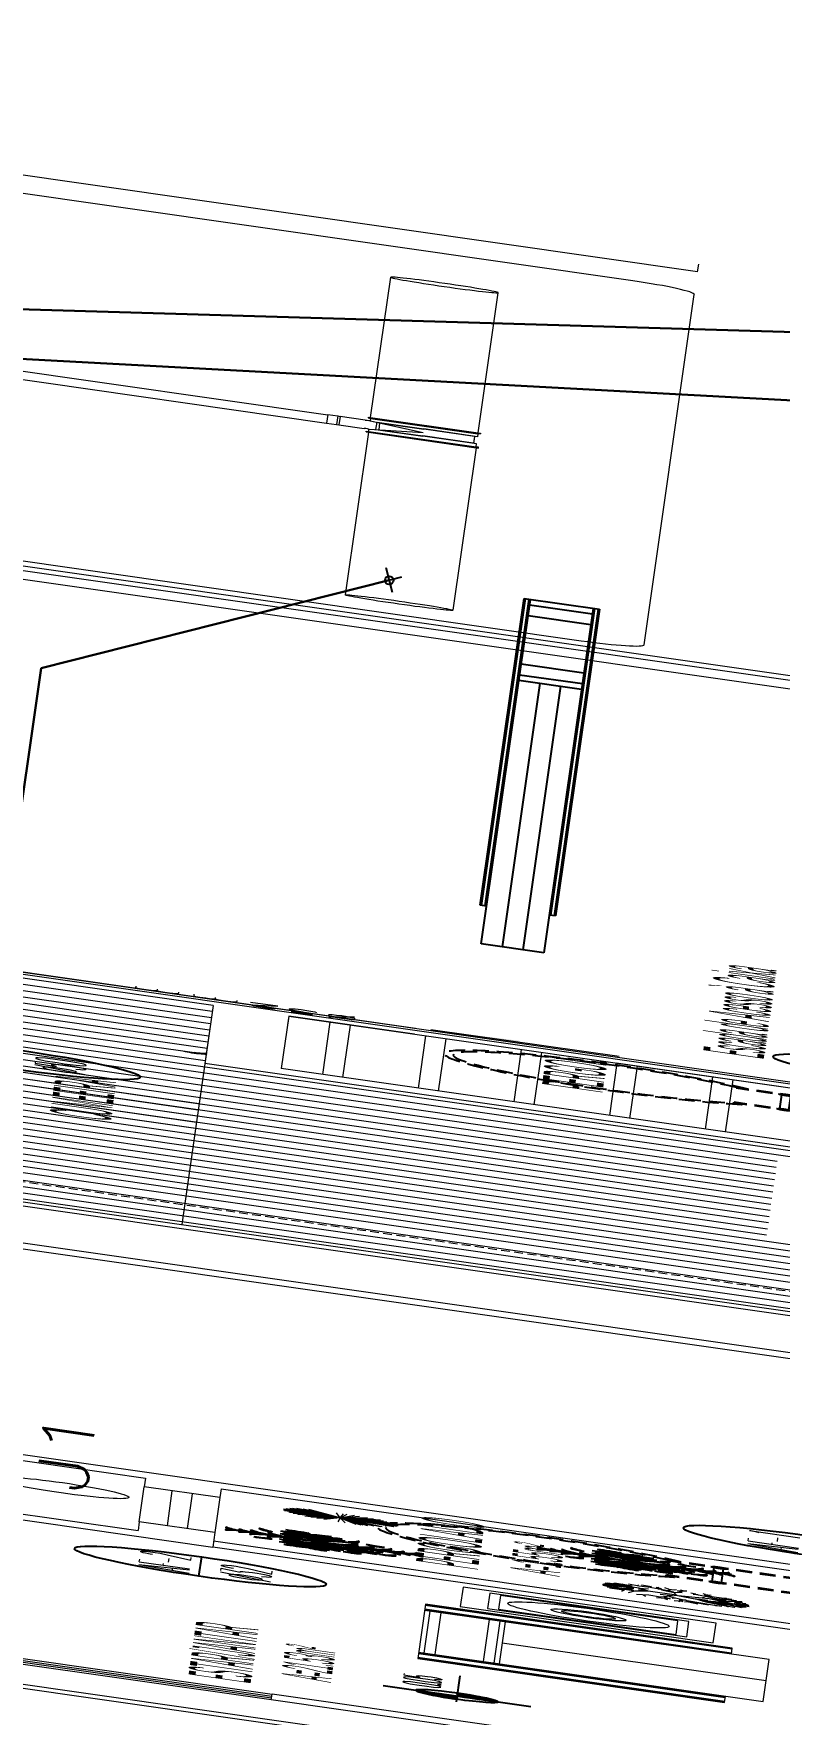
# Model space of a CAD drawing. Header units: millimetres. Extents: x -361192058 to 101130107379, y -14071650034 to 19218552450.
# Drawn here: x -137284 to -137196.9, y 43302.8 to 43499.1 of the extents above; entities that cross this region are included whole.
import ezdxf
from ezdxf.enums import TextEntityAlignment as Align

# ---------------------------------------------------------------- set-up
doc = ezdxf.new("R2010")
doc.units = ezdxf.units.MM
doc.header["$LTSCALE"] = 0.5
doc.linetypes.add('HIDDEN', pattern=[0.375, 0.25, -0.125])
doc.linetypes.add('HIDDEN2', pattern=[0.1875, 0.125, -0.0625])
for name, color, linetype in [('02', 2, 'Continuous'), ('08', 8, 'Continuous'), ('3', 3, 'Continuous'), ('APBAN', 4, 'Continuous'), ('CONEXAO_AG_FRIA', 3, 'Continuous'), ('CONEXAO_ESGOTO', 7, 'Continuous'), ('DETALHE_CONEXAO_EG', 3, 'Continuous'), ('DIVERSOS', 4, 'Continuous'), ('ESQUADRIA', 3, 'Continuous'), ('ESQUADRIAS', 3, 'Continuous'), ('FMPLANT', 3, 'Continuous'), ('HATCH', 8, 'Continuous'), ('MOBIL-I', 251, 'Continuous'), ('parede', 2, 'Continuous'), ('PISO', 8, 'Continuous'), ('projeção 02', 7, 'HIDDEN2'), ('texto pequeno', 3, 'Continuous'), ('TEXTO2', 3, 'Continuous'), ('tubulação esg', 4, 'Continuous'), ('TUBULAÇÃO_HIDRÁULICA', 5, 'Continuous'), ('TXT_0', 7, 'Continuous')]:
    doc.layers.add(name, color=color, linetype=linetype)
doc.styles.add('ADITIVOCAD', font='ROMANS.shx')
doc.styles.add('R80', font='simplex.shx', dxfattribs={"height": 0.2})
doc.styles.add('ROMANS', font='romans', dxfattribs={"height": 0.1})
doc.styles.add('SANSSERIF', font='sas_____.pfb', dxfattribs={"height": 1})
doc.styles.get("Standard").update_dxf_attribs({"font": 'txt.shx', "height": 0.12})
doc.dimstyles.new('COTAS', dxfattribs={"dimtxt": 0.08, "dimasz": 0.06, "dimexe": 0.18, "dimexo": 0.0625, "dimgap": 0.05, "dimtad": 1, "dimdec": 4, "dimzin": 4, "dimdsep": 46, "dimtxsty": 'R80', "dimblk1": 'DOT', "dimblk2": 'DOT', "dimsah": 1, "dimcen": 0.09, "dimse1": 1, "dimse2": 1, "dimclrt": 150, "dimadec": 0, "dimazin": 0, "dimtfac": 1, "dimtdec": 4, "dimtmove": 2, "dimatfit": 3, "dimldrblk": 'DOT', "dimfxl": 0, "dimtolj": 1, "dimtzin": 0, "dimarcsym": 0})

# ---------------------------------------------------------------- blocks, each defined once
blk = doc.blocks.new('_Dot')
at = {"color": 0, "lineweight": -2}
blk.add_line((-0.5, 0), (-1, 0), dxfattribs=at)
at = {"color": 0, "const_width": 0.5}
blk.add_lwpolyline([(-0.25, 0, 1), (0.25, 0, 1)], format="xyb", close=True, dxfattribs=at)
blk = doc.blocks.new('DOT')
for p, q in [((0, -1.5), (0, 1.5)), ((1.5, 0), (-1.5, 0))]:
    blk.add_line(p, q)
blk.add_circle((0, 0), 0.5)
blk = doc.blocks.new('ESCADA')
at = {"layer": '08', "linetype": 'HIDDEN'}
for p, q in [((-0.22, 0.91), (-0.22, 0.6222)), ((-0.2, 0.91), (-0.2, 0.6222)), ((0.2, 0.91), (0.2, 0.6222)), ((0.22, 0.91), (0.22, 0.6222)), ((-0.2, 0.7422), (0.2, 0.7422)), ((-0.2, 0.7222), (0.2, 0.7222)), ((-0.22, 0.6222), (-0.2, 0.6222)), ((0.2, 0.6222), (0.22, 0.6222))]:
    blk.add_line(p, q, dxfattribs=at)
for points in [[(-0.21, 0.7222, 1), (-0.21, 0.7422, 1)], [(0.21, 0.7222, -1), (0.21, 0.7422, -1)]]:
    blk.add_lwpolyline(points, format="xyb", close=True, dxfattribs=at)
for centre in [(-0.21, 0.7322), (0.21, 0.7322)]:
    blk.add_circle(centre, 0.0175, dxfattribs=at)
for radius, start, end in [(0.37, 126.4837, 53.5163), (0.35, 128.9448, 51.0552)]:
    blk.add_arc((0, 0.35), radius, start, end, dxfattribs=at)
blk = doc.blocks.new('Adh_Afn')
blk.add_line((-0.25, 0), (0.25, 0))
blk.add_circle((0, 0), 0.25)
at = {"flags": 8}
for tag, p in [('$AF', (0, 0.0703)), ('$DIAM', (0, -0.0909))]:
    blk.add_attdef(tag, text='', height=0.1, dxfattribs=at).set_placement(p, align=Align.MIDDLE)
blk = doc.blocks.new('s1')
for p, q in [((0.7674, 1.4896), (0.7674, 2.0988)), ((0.7674, 2.0988), (2.7072, 2.0988)), ((0.9277, 1.4148), (0.9277, 2.0988)), ((2.5469, 2.0988), (2.5469, 1.4148)), ((2.7072, 2.0988), (2.7072, 1.4896)), ((0.9277, 1.9385), (2.5469, 1.9385)), ((1.4675, 1.9385), (1.4675, 1.4148)), ((2.0072, 1.9385), (2.0072, 1.4148)), ((0.9277, 1.4896), (0.7674, 1.4896)), ((2.7072, 1.4896), (2.5469, 1.4896)), ((2.5469, 1.4148), (0.9277, 1.4148))]:
    blk.add_line(p, q)
at = {"layer": 'PISO'}
for p, q in [((0.7781, 1.4896), (0.7781, 2.0988)), ((0.7995, 1.4896), (0.7995, 2.0988)), ((0.8957, 1.4896), (0.8957, 2.0988)), ((0.9171, 1.4896), (0.9171, 2.0988)), ((0.9277, 2.0881), (2.5469, 2.0881)), ((2.5576, 2.0988), (2.5576, 1.4896)), ((2.579, 2.0988), (2.579, 1.4896)), ((2.6752, 2.0988), (2.6752, 1.4896)), ((2.6965, 2.0988), (2.6965, 1.4896)), ((0.9277, 2.0667), (2.5469, 2.0667)), ((0.9277, 1.9705), (2.5469, 1.9705)), ((0.9277, 1.9492), (2.5469, 1.9492))]:
    blk.add_line(p, q, dxfattribs=at)
blk = doc.blocks.new('A1194DB', base_point=(2.905, 11.0463))
for p in [(2.905, 11.5463), (2.4126, 11.1332), (3.3974, 11.1332), (2.9918, 10.5539)]:
    blk.add_line(p, (2.905, 11.0463))
for centre, radius, start, end in [((2.8119, 11.432), 0.1154, 36.28997, 99.62433), ((2.7184, 11.2969), 0.2598, 44.07628, 73.37936), ((2.998, 11.432), 0.1154, 80.37567, 143.71003), ((3.0916, 11.2969), 0.2598, 106.62064, 135.92372), ((2.695, 11.3621), 0.0575, 139.742, 258.74753), ((2.7604, 11.2616), 0.1598, 25.24891, 95.39371), ((2.6762, 11.1619), 0.2679, 31.37119, 75.03657), ((2.8119, 11.3638), 0.1154, 36.28997, 99.62433), ((2.7184, 11.2287), 0.2598, 44.07628, 73.37936), ((2.998, 11.3638), 0.1154, 80.37567, 143.71003), ((3.0916, 11.2287), 0.2598, 106.62064, 135.92372), ((3.0495, 11.2616), 0.1598, 84.60629, 154.75109), ((3.1337, 11.1619), 0.2679, 104.96343, 148.62881), ((2.7729, 11.4076), 0.1251, 184.61802, 228.21064), ((2.7604, 11.1707), 0.1598, 25.24891, 95.39371), ((2.6762, 11.0709), 0.2679, 31.37119, 75.03657), ((3.0495, 11.1707), 0.1598, 84.60629, 154.75109), ((3.1337, 11.0709), 0.2679, 104.96343, 148.62881), ((3.2361, 11.2628), 0.1154, 80.37567, 143.71003), ((3.3297, 11.1277), 0.2598, 106.62064, 135.92372), ((2.5413, 11.2049), 0.1154, 160.37567, 223.71003), ((2.6906, 11.2736), 0.2598, 186.62064, 215.92372), ((2.6085, 11.1931), 0.1154, 160.37567, 223.71003), ((2.7578, 11.2618), 0.2598, 186.62064, 215.92372), ((2.7181, 11.2261), 0.1598, 164.60629, 234.75109), ((2.8309, 11.2917), 0.2679, 184.96343, 228.62881), ((2.8076, 11.2103), 0.1598, 164.60629, 234.75109), ((2.9205, 11.2759), 0.2679, 184.96343, 228.62881), ((2.7506, 11.0931), 0.1558, 3.42594, 103.63458), ((2.6859, 11.0105), 0.2357, 21.66646, 83.18779), ((2.8857, 11.2065), 0.1558, 156.36542, 256.57406), ((2.9783, 11.2559), 0.2357, 176.81221, 238.33354), ((3.0593, 11.0931), 0.1558, 76.36542, 176.57406), ((3.124, 11.0105), 0.2357, 96.81221, 158.33354), ((2.8316, 11.2559), 0.2357, 301.66646, 3.18779), ((2.9242, 11.2065), 0.1558, 283.42594, 23.63458), ((2.8895, 11.2759), 0.2679, 311.37119, 355.03657), ((3.0023, 11.2103), 0.1598, 305.24891, 15.39371), ((2.979, 11.2917), 0.2679, 311.37119, 355.03657), ((3.0919, 11.2261), 0.1598, 305.24891, 15.39371), ((3.0521, 11.2618), 0.2598, 324.07628, 353.37936), ((3.2015, 11.1931), 0.1154, 316.28997, 19.62433), ((3.1193, 11.2736), 0.2598, 324.07628, 353.37936), ((3.2686, 11.2049), 0.1154, 316.28997, 19.62433), ((2.509, 11.0217), 0.1154, 116.28997, 179.62433), ((2.6258, 10.9061), 0.2598, 124.07628, 153.37936), ((2.5762, 11.0099), 0.1154, 116.28997, 179.62433), ((2.693, 10.8942), 0.2598, 124.07628, 153.37936), ((2.6679, 10.9413), 0.1598, 105.24891, 175.39371), ((2.7514, 10.8411), 0.2679, 111.37119, 155.03657), ((2.7574, 10.9256), 0.1598, 105.24891, 175.39371), ((2.841, 10.8253), 0.2679, 111.37119, 155.03657), ((2.8087, 11.0276), 0.0563, 114.22575, 255.12788), ((2.8535, 11.0404), 0.078, 150.43977, 228.66943), ((2.9689, 10.8253), 0.2679, 24.96343, 68.62881), ((3.0525, 10.9256), 0.1598, 4.60629, 74.75109), ((3.0585, 10.8411), 0.2679, 24.96343, 68.62881), ((3.1421, 10.9413), 0.1598, 4.60629, 74.75109), ((3.1169, 10.8942), 0.2598, 26.62064, 55.92372), ((3.2338, 11.0099), 0.1154, 0.37567, 63.71003), ((3.1373, 10.5587), 0.5402, 115.47721, 156.6585), ((2.7588, 10.9805), 0.0869, 144.98654, 244.40339), ((2.8321, 10.9024), 0.1558, 83.42594, 183.63458), ((2.9022, 10.8244), 0.2357, 101.66646, 163.18779), ((2.9354, 11.0633), 0.25, 187.57587, 215.89417), ((2.683, 11.0436), 0.2357, 286.81221, 348.33354), ((2.7611, 10.9735), 0.1558, 266.36542, 6.57406), ((2.916, 10.9339), 0.1295, 161.44767, 239.36723), ((3.2224, 11.0216), 0.4224, 185.40074, 208.13904), ((3.0651, 11.0271), 0.1558, 193.42594, 293.63458), ((3.1145, 11.1197), 0.2357, 211.66646, 273.18779), ((2.9077, 10.8244), 0.2357, 16.81221, 78.33354), ((2.9778, 10.9024), 0.1558, 356.36542, 96.57406), ((2.5634, 10.9046), 0.0575, 139.742, 258.74753), ((2.6413, 10.9501), 0.1251, 184.61802, 228.21064), ((2.6825, 10.8858), 0.0575, 139.742, 258.74753), ((2.7604, 10.9313), 0.1251, 184.61802, 228.21064), ((2.791, 10.8669), 0.0766, 138.87442, 278.97626), ((2.8575, 10.9036), 0.125, 173.75364, 244.09705), ((3.3391, 11.1328), 0.2598, 234.07628, 263.37936), ((3.2704, 10.9835), 0.1154, 226.28997, 289.62433), ((2.7249, 10.8131), 0.057, 167.05775, 302.85325), ((2.7577, 10.8453), 0.08, 185.18449, 268.65396), ((2.6839, 10.9824), 0.2679, 294.96343, 338.62881), ((2.7842, 10.8988), 0.1598, 274.60629, 344.75109), ((3.1345, 11.0618), 0.2679, 221.37119, 265.03657), ((3.0689, 10.949), 0.1598, 215.24891, 285.39371), ((3.2089, 10.7748), 0.0575, 101.25247, 220.258), ((3.2868, 10.7293), 0.1251, 131.78936, 175.38198), ((2.7249, 10.7316), 0.057, 167.05775, 302.85325), ((2.7577, 10.7638), 0.08, 185.18449, 268.65396), ((2.6997, 10.8928), 0.2679, 294.96343, 338.62881), ((2.8, 10.8092), 0.1598, 274.60629, 344.75109), ((3.1503, 10.9723), 0.2679, 221.37119, 265.03657), ((3.0847, 10.8594), 0.1598, 215.24891, 285.39371), ((2.7529, 10.8344), 0.2598, 296.62064, 325.92372), ((2.8685, 10.7175), 0.1154, 270.37567, 333.71003), ((3.1204, 10.8992), 0.2598, 234.07628, 263.37936), ((3.0517, 10.7498), 0.1154, 226.28997, 289.62433), ((2.7647, 10.7672), 0.2598, 296.62064, 325.92372), ((2.8803, 10.6504), 0.1154, 270.37567, 333.71003), ((3.1323, 10.832), 0.2598, 234.07628, 263.37936), ((3.0635, 10.6827), 0.1154, 226.28997, 289.62433)]:
    blk.add_arc(centre, radius, start, end)
blk = doc.blocks.new('Adc_nivelpl')
h = blk.add_hatch()
h.set_pattern_fill('_U', color=256, scale=0.005, angle=45, style=0, double=1)
h.set_pattern_definition([(45, (-5.8772514, -3.5161936), (-0.003535534, 0.003535534), []), (135, (-5.8772514, -3.5161936), (-0.003535534, -0.003535534), [])])
h.paths.add_polyline_path([(0.1954, -0.0865, 0.414214), (0.0865, -0.1954), (0.1954, -0.1954)])
h.paths.add_polyline_path([(0.1954, -0.1954), (0.1954, -0.3043, 0.414214), (0.3043, -0.1954)])
for p, q in [((0.1954, 0), (0.1954, -0.3908)), ((0.8958, -0.1954), (0, -0.1954))]:
    blk.add_line(p, q)
blk.add_circle((0.1954, -0.1954), 0.1089)
at = {"flags": 8}
blk.add_attdef('NIVEL', (0.3642, -0.1501), '', height=0.1, dxfattribs=at)
blk = doc.blocks.new('APROVADO QUADRA 21.2 MBVII')
at = {"color": 8, "lineweight": 18}
blk.add_line((4486.6021, 2469.741), (4486.5981, 2469.7349), dxfattribs=at)
at = {"layer": '02', "color": 8, "lineweight": 18}
for p, q in [((4487.6293, 2473.2943), (4487.6293, 2470.9443)), ((4499.8211, 2470.9443), (4498.3211, 2470.9443)), ((4499.9711, 2470.7943), (4499.9711, 2470.9443))]:
    blk.add_line(p, q, dxfattribs=at)
at = {"layer": 'CONEXAO_ESGOTO', "lineweight": 18}
blk.add_line((4499.9936, 2470.14), (4499.9936, 2470.5142), dxfattribs=at)
blk.add_solid([(4499.9936, 2470.5142), (4499.956, 2470.3382), (4500.0311, 2470.3382)], dxfattribs=at)
at = {"layer": 'DETALHE_CONEXAO_EG', "lineweight": 18}
for centre, radius, start, end in [((4498.5724, 2470.9678), 0.025, 122.8464, 302.8424), ((4498.5839, 2470.9603), 0.0137, 146.8705, 278.8182)]:
    blk.add_arc(centre, radius, start, end, dxfattribs=at)
at = {"layer": 'DIVERSOS', "color": 8, "lineweight": 18}
for p, q in [((4492.9711, 2456.1443), (4492.9711, 2478.7443)), ((4493.1211, 2456.6443), (4493.1211, 2478.7443)), ((4482.4793, 2470.6379), (4482.4793, 2472.6379)), ((4482.6293, 2472.6379), (4482.6293, 2470.6379)), ((4499.8211, 2470.9443), (4499.8211, 2471.7443)), ((4499.9711, 2470.5443), (4499.9711, 2471.6943)), ((4486.5043, 2470.9443), (4487.4043, 2470.9443)), ((4487.4043, 2470.7943), (4486.5043, 2470.7943)), ((4499.8211, 2470.5443), (4499.8211, 2470.7943)), ((4498.4711, 2470.7118), (4499.8211, 2470.7118)), ((4498.4711, 2470.6718), (4499.8211, 2470.6718)), ((4498.4711, 2470.5218), (4499.8211, 2470.5218)), ((4498.4711, 2470.4818), (4499.8211, 2470.4818)), ((4498.4711, 2470.3318), (4499.8211, 2470.3318)), ((4498.4711, 2470.2918), (4499.8211, 2470.2918)), ((4498.4711, 2470.1418), (4499.8211, 2470.1418)), ((4498.4711, 2470.1018), (4499.8211, 2470.1018)), ((4498.4711, 2469.9518), (4499.8211, 2469.9518)), ((4498.4711, 2469.9118), (4499.8211, 2469.9118))]:
    blk.add_line(p, q, dxfattribs=at)
at = {"layer": 'ESQUADRIA', "color": 8, "lineweight": 18}
for p, q in [((4482.5343, 2472.6379), (4482.5343, 2470.6379)), ((4482.5743, 2472.6379), (4482.5743, 2470.6379)), ((4487.4043, 2470.8893), (4486.5043, 2470.8893)), ((4487.4043, 2470.8493), (4486.5043, 2470.8493))]:
    blk.add_line(p, q, dxfattribs=at)
at = {"layer": 'ESQUADRIAS', "color": 8, "lineweight": 18}
for p, q in [((4499.9711, 2478.7443), (4499.9711, 2463.7443)), ((4494.1711, 2472.7943), (4494.1711, 2466.4943)), ((4499.8211, 2470.9443), (4494.1711, 2470.9443)), ((4498.3211, 2469.4943), (4498.3211, 2470.9443)), ((4499.8211, 2470.7943), (4498.4711, 2470.7943)), ((4498.4711, 2469.6443), (4498.4711, 2470.7943)), ((4499.8211, 2470.7943), (4499.5961, 2470.7943)), ((4499.8211, 2470.7943), (4499.8211, 2468.1443)), ((4499.8211, 2470.1443), (4499.8211, 2468.2943)), ((4499.8211, 2470.1443), (4499.8211, 2468.2943))]:
    blk.add_line(p, q, dxfattribs=at)
at = {"layer": 'FMPLANT', "color": 8, "lineweight": 18}
for p, q in [((4487.3319, 2470.5543), (4487.307, 2470.6649)), ((4487.3319, 2470.5543), (4487.317, 2470.6669)), ((4487.3245, 2470.6102), (4487.327, 2470.6658)), ((4487.3319, 2470.5543), (4487.3353, 2470.6669)), ((4487.3319, 2470.5543), (4487.3478, 2470.6669)), ((4487.3319, 2470.5543), (4487.2571, 2470.638)), ((4487.3319, 2470.5543), (4487.2696, 2470.6469)), ((4487.3319, 2470.5543), (4487.2804, 2470.654)), ((4487.3319, 2470.5543), (4487.2879, 2470.6559)), ((4487.3319, 2470.5543), (4487.3618, 2470.6619)), ((4487.3319, 2470.5543), (4487.3801, 2470.6549)), ((4487.3319, 2470.5543), (4487.3909, 2470.6499)), ((4487.3319, 2470.5543), (4487.4009, 2470.642)), ((4487.379, 2470.5954), (4487.4076, 2470.642)), ((4487.3319, 2470.5543), (4487.2298, 2470.6001)), ((4487.3319, 2470.5543), (4487.2364, 2470.612)), ((4487.2471, 2470.6056), (4487.2438, 2470.618)), ((4487.3319, 2470.5543), (4487.2455, 2470.624)), ((4487.3319, 2470.5543), (4487.4175, 2470.629)), ((4487.3319, 2470.5543), (4487.4267, 2470.618)), ((4487.3319, 2470.5543), (4487.2273, 2470.5861)), ((4487.2273, 2470.5861), (4487.2273, 2470.5861)), ((4487.3319, 2470.5543), (4487.445, 2470.5632)), ((4487.3319, 2470.5543), (4487.2207, 2470.5582)), ((4487.3319, 2470.5543), (4487.2207, 2470.5433)), ((4487.3319, 2470.5543), (4487.2248, 2470.5223)), ((4487.2613, 2470.5332), (4487.2256, 2470.5124)), ((4487.3319, 2470.5543), (4487.2298, 2470.5084)), ((4487.3319, 2470.5543), (4487.2347, 2470.4994)), ((4487.3319, 2470.5543), (4487.2455, 2470.4865)), ((4487.3319, 2470.5543), (4487.253, 2470.4735)), ((4487.3319, 2470.5543), (4487.2596, 2470.4705)), ((4487.3319, 2470.5543), (4487.2987, 2470.4486)), ((4487.3319, 2470.5543), (4487.3145, 2470.4475)), ((4487.3319, 2470.5543), (4487.3237, 2470.4415)), ((4487.3319, 2470.5543), (4487.3295, 2470.4426)), ((4487.3319, 2470.5543), (4487.4441, 2470.5492)), ((4487.3319, 2470.5543), (4487.4425, 2470.5422)), ((4487.3319, 2470.5543), (4487.4375, 2470.5173)), ((4487.3319, 2470.5543), (4487.4333, 2470.5013)), ((4487.3319, 2470.5543), (4487.425, 2470.4895)), ((4487.3319, 2470.5543), (4487.347, 2470.4396)), ((4487.3319, 2470.5543), (4487.3361, 2470.4445)), ((4487.3319, 2470.5543), (4487.3834, 2470.4546)), ((4487.3319, 2470.5543), (4487.3976, 2470.4625)), ((4487.3319, 2470.5543), (4487.4134, 2470.4694)), ((4487.3319, 2470.5543), (4487.3685, 2470.4475)), ((4487.3319, 2470.5543), (4487.4209, 2470.4754)), ((4487.3319, 2470.5543), (4487.4491, 2470.5273)), ((4487.3319, 2470.5543), (4487.361, 2470.4465)), ((4487.4003, 2470.5067), (4487.4184, 2470.4854)), ((4487.3101, 2470.485), (4487.3079, 2470.4475)), ((4486.5264, 2469.982), (4486.5234, 2470.011)), ((4486.5395, 2469.9941), (4486.5657, 2470.0243)), ((4486.5395, 2469.9941), (4486.5405, 2470.0158)), ((4486.5606, 2469.9868), (4486.5677, 2470.0039)), ((4486.5778, 2469.9954), (4486.5809, 2470.0243)), ((4486.5919, 2469.9989), (4486.5899, 2470.0256)), ((4486.6081, 2470.0098), (4486.601, 2470.0243)), ((4486.6021, 2469.9989), (4486.6192, 2470.0219)), ((4486.6303, 2469.988), (4486.6222, 2470.0195)), ((4486.6292, 2469.9529), (4486.6334, 2470.0208)), ((4486.6455, 2469.9965), (4486.6434, 2470.0158)), ((4486.6444, 2469.9954), (4486.6596, 2470.005)), ((4486.6656, 2469.9868), (4486.6707, 2470.0026)), ((4486.5435, 2469.9613), (4486.4709, 2469.9735)), ((4486.5264, 2469.982), (4486.487, 2469.9868)), ((4486.5395, 2469.9941), (4486.5264, 2469.982)), ((4486.5809, 2469.9735), (4486.5395, 2469.9941)), ((4486.5425, 2469.9637), (4486.5415, 2469.982)), ((4486.5425, 2469.9626), (4486.5809, 2469.9735)), ((4486.601, 2469.9989), (4486.5778, 2469.9954)), ((4486.5829, 2469.9748), (4486.6061, 2469.9637)), ((4486.6061, 2469.9637), (4486.6021, 2469.9989)), ((4486.6081, 2469.965), (4486.6212, 2469.9772)), ((4486.6212, 2469.9772), (4486.6151, 2469.9941)), ((4486.6314, 2469.9796), (4486.6555, 2469.9674)), ((4486.6444, 2469.9748), (4486.6444, 2469.9954)), ((4486.6555, 2469.9674), (4486.6667, 2469.9856)), ((4486.6667, 2469.9856), (4486.6837, 2469.9868)), ((4486.6837, 2469.9542), (4486.6958, 2469.9748)), ((4486.4729, 2469.9444), (4486.4528, 2469.9383)), ((4486.4901, 2469.9323), (4486.4608, 2469.9566)), ((4486.5919, 2469.9348), (4486.5435, 2469.9613)), ((4486.5919, 2469.9359), (4486.588, 2469.9542)), ((4486.5919, 2469.9348), (4486.6292, 2469.9529)), ((4486.6292, 2469.9542), (4486.6495, 2469.9348)), ((4486.6777, 2469.9142), (4486.6858, 2469.9359)), ((4486.6858, 2469.9372), (4486.6837, 2469.9542)), ((4486.6848, 2469.9553), (4486.711, 2469.9566)), ((4486.6858, 2469.9359), (4486.709, 2469.9335)), ((4486.709, 2469.9335), (4486.715, 2469.9494)), ((4486.474, 2469.8899), (4486.4477, 2469.9166)), ((4486.483, 2469.9092), (4486.4901, 2469.9323)), ((4486.5838, 2469.8766), (4486.483, 2469.9092)), ((4486.5556, 2469.8862), (4486.5435, 2469.9105)), ((4486.5858, 2469.8788), (4486.5919, 2469.9348)), ((4486.6424, 2469.8838), (4486.6605, 2469.9092)), ((4486.6737, 2469.8997), (4486.6777, 2469.9142)), ((4486.6777, 2469.9153), (4486.6958, 2469.9092)), ((4486.6958, 2469.9092), (4486.7099, 2469.9203)), ((4486.709, 2469.9335), (4486.7242, 2469.9299)), ((4486.7099, 2469.9203), (4486.7302, 2469.9153)), ((4486.711, 2469.896), (4486.7291, 2469.9033)), ((4486.4548, 2469.8645), (4486.4416, 2469.8814)), ((4486.4477, 2469.873), (4486.4427, 2469.8706)), ((4486.4628, 2469.9008), (4486.4436, 2469.8949)), ((4486.4759, 2469.8719), (4486.4548, 2469.8645)), ((4486.5011, 2469.9021), (4486.474, 2469.8899)), ((4486.4951, 2469.8584), (4486.4759, 2469.8719)), ((4486.5152, 2469.879), (4486.4901, 2469.8862)), ((4486.5304, 2469.8923), (4486.4951, 2469.856)), ((4486.5838, 2469.8766), (4486.5465, 2469.81)), ((4486.5849, 2469.8754), (4486.6412, 2469.7802)), ((4486.5858, 2469.8788), (4486.6555, 2469.8851)), ((4486.6555, 2469.8851), (4486.6737, 2469.8997)), ((4486.6555, 2469.8851), (4486.6746, 2469.8682)), ((4486.6737, 2469.8997), (4486.6868, 2469.8912)), ((4486.6746, 2469.8682), (4486.7029, 2469.8778)), ((4486.6868, 2469.8912), (4486.711, 2469.896)), ((4486.7029, 2469.8778), (4486.7322, 2469.8597)), ((4486.711, 2469.896), (4486.7141, 2469.8838)), ((4486.7141, 2469.8838), (4486.7332, 2469.8803)), ((4486.7211, 2469.8669), (4486.7342, 2469.8719)), ((4486.4598, 2469.8548), (4486.4407, 2469.8608)), ((4486.4628, 2469.8536), (4486.4486, 2469.8343)), ((4486.4749, 2469.8343), (4486.4598, 2469.8548)), ((4486.4941, 2469.8573), (4486.4749, 2469.8343)), ((4486.4951, 2469.856), (4486.4769, 2469.8015)), ((4486.5626, 2469.8378), (4486.5243, 2469.8198)), ((4486.5697, 2469.8439), (4486.5758, 2469.8161)), ((4486.6596, 2469.8221), (4486.6727, 2469.8463)), ((4486.6727, 2469.8463), (4486.6888, 2469.8367)), ((4486.6837, 2469.8415), (4486.6948, 2469.8512)), ((4486.4628, 2469.8209), (4486.4486, 2469.8233)), ((4486.474, 2469.8354), (4486.4588, 2469.8137)), ((4486.5243, 2469.8198), (4486.5002, 2469.7798)), ((4486.5243, 2469.8198), (4486.5254, 2469.7931)), ((4486.5405, 2469.8269), (4486.5395, 2469.7833)), ((4486.5516, 2469.8185), (4486.5758, 2469.7931)), ((4486.6192, 2469.8113), (4486.5818, 2469.764)), ((4486.6111, 2469.8317), (4486.6414, 2469.8233)), ((4486.6363, 2469.7907), (4486.6605, 2469.8221)), ((4486.6515, 2469.8052), (4486.6545, 2469.7859)), ((4486.6605, 2469.8221), (4486.709, 2469.8233)), ((4486.6848, 2469.8221), (4486.6797, 2469.8003)), ((4486.709, 2469.8221), (4486.7231, 2469.8269)), ((4486.709, 2469.8233), (4486.7121, 2469.8113)), ((4486.4769, 2469.8015), (4486.4638, 2469.7979)), ((4486.479, 2469.8015), (4486.474, 2469.787)), ((4486.5002, 2469.7798), (4486.485, 2469.7748)), ((4486.4991, 2469.7785), (4486.4941, 2469.7629)), ((4486.5395, 2469.7833), (4486.5143, 2469.7483)), ((4486.5254, 2469.7931), (4486.5163, 2469.7772)), ((4486.5304, 2469.77), (4486.5395, 2469.7579)), ((4486.5576, 2469.7772), (4486.5465, 2469.7653)), ((4486.5657, 2469.8015), (4486.5556, 2469.7955)), ((4486.5556, 2469.7955), (4486.5576, 2469.7772)), ((4486.5758, 2469.7931), (4486.5637, 2469.7338)), ((4486.6041, 2469.7883), (4486.6122, 2469.7761)), ((4486.6303, 2469.7967), (4486.6232, 2469.7772)), ((4486.6232, 2469.7772), (4486.6535, 2469.7592)), ((4486.6545, 2469.7859), (4486.6717, 2469.7761)), ((4486.6717, 2469.7761), (4486.6717, 2469.7603)), ((4486.6797, 2469.8003), (4486.6898, 2469.77)), ((4486.6828, 2469.7846), (4486.7019, 2469.7809)), ((4486.5052, 2469.764), (4486.4991, 2469.7616)), ((4486.5234, 2469.7592), (4486.5052, 2469.764)), ((4486.5355, 2469.7518), (4486.5243, 2469.7458)), ((4486.5395, 2469.7579), (4486.5355, 2469.7434)), ((4486.5697, 2469.7603), (4486.5395, 2469.7398)), ((4486.5818, 2469.764), (4486.5778, 2469.7338)), ((4486.5829, 2469.7629), (4486.6171, 2469.7629)), ((4486.6001, 2469.7603), (4486.588, 2469.7483)), ((4486.588, 2469.7483), (4486.6021, 2469.741)), ((4486.6232, 2469.7483), (4486.6122, 2469.7386)), ((4486.6171, 2469.7629), (4486.6292, 2469.741)), ((4486.6182, 2469.7629), (4486.6343, 2469.7592)), ((4486.6343, 2469.7592), (4486.6495, 2469.7483)), ((4486.6535, 2469.7592), (4486.6625, 2469.7494))]:
    blk.add_line(p, q, dxfattribs=at)
at = {"layer": 'HATCH', "color": 8, "lineweight": 18}
for p, q in [((4494.8999, 2466.4943), (4494.8999, 2478.4943)), ((4495.0586, 2466.4943), (4495.0586, 2478.4943)), ((4495.2174, 2466.4943), (4495.2174, 2478.4943)), ((4495.3761, 2466.4943), (4495.3761, 2478.4943)), ((4495.5349, 2466.4943), (4495.5349, 2478.4943)), ((4495.6936, 2466.4943), (4495.6936, 2478.4943)), ((4495.8524, 2466.4943), (4495.8524, 2478.4943)), ((4494.2324, 2466.4943), (4494.2324, 2477.3443)), ((4494.3911, 2466.4943), (4494.3911, 2477.3443)), ((4494.5499, 2466.4943), (4494.5499, 2477.3443)), ((4494.7086, 2466.4943), (4494.7086, 2477.3443)), ((4498.8686, 2470.9443), (4498.8686, 2477.3443)), ((4499.0274, 2470.9443), (4499.0274, 2477.3443)), ((4499.1861, 2470.9443), (4499.1861, 2477.3443)), ((4499.3449, 2470.9443), (4499.3449, 2477.3443)), ((4499.5036, 2470.9443), (4499.5036, 2477.3443)), ((4499.6624, 2470.9443), (4499.6624, 2477.3443)), ((4498.3924, 2470.9443), (4498.3924, 2475.9326)), ((4498.5511, 2470.9443), (4498.5511, 2475.9326)), ((4498.7099, 2470.9443), (4498.7099, 2475.5525)), ((4496.0111, 2469.8034), (4496.0111, 2473.6785)), ((4496.1699, 2469.8034), (4496.1699, 2473.6785)), ((4496.3286, 2469.8034), (4496.3286, 2473.6785)), ((4496.4874, 2469.8034), (4496.4874, 2473.6785)), ((4496.6461, 2470.9443), (4496.6461, 2473.6785)), ((4496.8049, 2470.9443), (4496.8049, 2473.6785)), ((4496.9636, 2470.9443), (4496.9636, 2473.6785)), ((4497.2811, 2470.9443), (4497.2811, 2473.6785)), ((4494.0711, 2472.7943), (4494.0711, 2466.3943)), ((4497.1224, 2470.9443), (4497.1224, 2472.7486)), ((4497.4399, 2469.8034), (4497.4399, 2472.7486)), ((4497.5986, 2469.8034), (4497.5986, 2472.7486)), ((4497.7574, 2469.8034), (4497.7574, 2472.7486)), ((4497.9161, 2469.8034), (4497.9161, 2472.7486)), ((4498.0749, 2469.2899), (4498.0749, 2472.7486)), ((4498.2336, 2469.2899), (4498.2336, 2472.7486)), ((4496.6461, 2469.8034), (4496.6461, 2471.8443)), ((4496.8049, 2469.8034), (4496.8049, 2471.8443)), ((4496.9636, 2469.8034), (4496.9636, 2471.8443)), ((4497.1224, 2469.8034), (4497.1224, 2471.8443)), ((4497.2811, 2469.8034), (4497.2811, 2471.8443))]:
    blk.add_line(p, q, dxfattribs=at)
at = {"layer": 'MOBIL-I', "color": 8, "lineweight": 18}
for p, q in [((4484.0547, 2470.3645), (4484.0547, 2469.7553)), ((4485.4547, 2470.3645), (4484.0547, 2470.3645)), ((4484.0654, 2470.3645), (4484.0654, 2469.7553)), ((4484.0867, 2470.3645), (4484.0867, 2469.7553)), ((4484.1829, 2470.3645), (4484.1829, 2469.7553)), ((4484.2043, 2470.3645), (4484.2043, 2469.7553)), ((4484.215, 2470.3645), (4484.215, 2469.6805)), ((4485.2944, 2470.3538), (4484.215, 2470.3538)), ((4485.2944, 2470.3324), (4484.215, 2470.3324)), ((4485.2944, 2469.6805), (4485.2944, 2470.3645)), ((4485.3051, 2469.7553), (4485.3051, 2470.3645)), ((4485.3265, 2469.7553), (4485.3265, 2470.3645)), ((4485.4227, 2469.7553), (4485.4227, 2470.3645)), ((4485.444, 2469.7553), (4485.444, 2470.3645)), ((4485.4547, 2469.7553), (4485.4547, 2470.3645)), ((4485.2944, 2470.2363), (4484.215, 2470.2363)), ((4485.2944, 2470.2149), (4484.215, 2470.2149)), ((4485.2944, 2470.2042), (4484.215, 2470.2042)), ((4484.7547, 2470.2042), (4484.7547, 2469.6805)), ((4484.0547, 2469.7553), (4484.215, 2469.7553)), ((4485.2944, 2469.7553), (4485.4547, 2469.7553)), ((4484.215, 2469.6805), (4485.2944, 2469.6805))]:
    blk.add_line(p, q, dxfattribs=at)
for points in [[(4486.021, 2470.296), (4485.5187, 2470.296), (4485.5187, 2469.7937), (4486.021, 2469.7937)], [(4485.9676, 2470.2426), (4485.5722, 2470.2426), (4485.5722, 2469.8471), (4485.9676, 2469.8471)], [(4485.9462, 2470.2212), (4485.5935, 2470.2212), (4485.5935, 2469.8685), (4485.9462, 2469.8685)]]:
    blk.add_lwpolyline(points, close=True, dxfattribs=at)
for radius in [0.1603, 0.0748, 0.0534]:
    blk.add_circle((4485.7738, 2470.0442), radius, dxfattribs=at)
at = {"layer": 'parede', "color": 8, "lineweight": 18}
for p, q in [((4487.7793, 2481.1443), (4487.7793, 2456.1443)), ((4486.1293, 2473.2943), (4486.1293, 2470.7943)), ((4486.2793, 2473.2943), (4486.2793, 2470.9443)), ((4486.5043, 2470.9443), (4486.2793, 2470.9443)), ((4486.5043, 2470.7943), (4486.5043, 2470.9443)), ((4487.6293, 2470.9443), (4487.4043, 2470.9443)), ((4487.4043, 2470.7943), (4487.4043, 2470.9443)), ((4486.5043, 2470.7943), (4486.1293, 2470.7943)), ((4487.6293, 2470.7943), (4487.4043, 2470.7943)), ((4487.6293, 2470.7943), (4487.6293, 2469.6443)), ((4482.4793, 2466.9943), (4482.4793, 2470.6379)), ((4482.4793, 2470.6379), (4482.6293, 2470.6379)), ((4482.6293, 2467.1443), (4482.6293, 2470.6379))]:
    blk.add_line(p, q, dxfattribs=at)
at = {"layer": 'parede', "color": 7, "lineweight": 18}
for p, q in [((4509.9035, 2478.5592), (4509.9035, 2466.0319)), ((4520.1131, 2470.2059), (4520.1131, 2478.5592)), ((4519.649, 2470.3296), (4519.649, 2473.6091)), ((4510.3676, 2471.8132), (4510.3676, 2470.3296)), ((4510.4914, 2470.2059), (4519.5253, 2470.2059)), ((4520.1131, 2470.2059), (4520.3108, 2470.2059))]:
    blk.add_line(p, q, dxfattribs=at)
for centre, start, end in [((4510.4914, 2470.3296), 180, 270), ((4519.5253, 2470.3296), 270, 0)]:
    blk.add_arc(centre, 0.1238, start, end, dxfattribs=at)
at = {"layer": 'PISO', "color": 8, "lineweight": 18}
for p, q in [((4481.9793, 2473.2943), (4481.9793, 2466.4943)), ((4481.8793, 2472.6943), (4481.8793, 2466.3943)), ((4486.1293, 2469.6443), (4486.1293, 2470.7943)), ((4486.2793, 2469.6443), (4486.2793, 2470.7943))]:
    blk.add_line(p, q, dxfattribs=at)
blk.add_circle((4487.0819, 2471.1045), 0.1333, dxfattribs=at)
at = {"layer": 'projeção 02', "color": 8, "lineweight": 18}
blk.add_line((4494.6711, 2466.9943), (4494.6711, 2473.2943), dxfattribs=at)
at = {"layer": 'tubulação esg', "lineweight": 18}
for p, q in [((4514.9495, 2472.2957), (4514.9495, 2470.8857)), ((4515.1642, 2472.2957), (4515.1642, 2470.8857)), ((4510.1226, 2471.8296), (4510.1226, 2466.0319)), ((4510.2439, 2471.8296), (4510.2439, 2466.0319)), ((4515.1682, 2470.8857), (4514.9451, 2470.8857)), ((4514.9451, 2470.8857), (4514.9451, 2470.8661)), ((4515.1682, 2470.8661), (4514.9451, 2470.8661)), ((4514.9451, 2470.8661), (4514.95, 2470.8612)), ((4515.1634, 2470.8612), (4514.95, 2470.8612)), ((4514.95, 2470.8612), (4514.95, 2470.8113)), ((4515.1682, 2470.8661), (4515.1634, 2470.8612)), ((4515.1634, 2470.8113), (4515.1634, 2470.8612)), ((4515.1682, 2470.8857), (4515.1682, 2470.8661)), ((4514.8658, 2470.8015), (4510.6726, 2470.8015)), ((4514.8658, 2470.8064), (4514.8658, 2470.5832)), ((4514.8658, 2470.8064), (4514.8853, 2470.8064)), ((4514.8853, 2470.8064), (4514.8853, 2470.5832)), ((4514.8853, 2470.8064), (4514.8902, 2470.8015)), ((4514.8902, 2470.8015), (4514.8902, 2470.5881)), ((4514.8902, 2470.8015), (4514.9402, 2470.8015)), ((4514.95, 2470.8015), (4515.0567, 2470.6948)), ((4515.1662, 2470.8044), (4515.0567, 2470.6948)), ((4515.1634, 2470.8015), (4515.0567, 2470.6948)), ((4515.2231, 2470.8015), (4515.1731, 2470.8015)), ((4515.228, 2470.8064), (4515.2231, 2470.8015)), ((4515.2231, 2470.8015), (4515.2231, 2470.5881)), ((4515.228, 2470.8064), (4515.228, 2470.5832)), ((4515.2475, 2470.8064), (4515.228, 2470.8064)), ((4515.2475, 2470.8064), (4515.2475, 2470.5832)), ((4515.2475, 2470.8015), (4518.8641, 2470.8015)), ((4514.9637, 2470.7878), (4515.1496, 2470.7878)), ((4514.9637, 2470.7878), (4514.9637, 2470.6948)), ((4514.9696, 2470.7818), (4515.1437, 2470.7818)), ((4514.9696, 2470.7818), (4514.9696, 2470.6948)), ((4515.1437, 2470.7818), (4515.1437, 2470.6948)), ((4515.1437, 2470.7818), (4515.1437, 2470.6948)), ((4515.1496, 2470.7878), (4515.1496, 2470.6948)), ((4515.1496, 2470.7878), (4515.1496, 2470.6948)), ((4514.9637, 2470.5881), (4514.9637, 2470.6948)), ((4514.9696, 2470.594), (4514.9696, 2470.6948)), ((4515.1437, 2470.594), (4515.1437, 2470.6948)), ((4515.1437, 2470.6297), (4515.1437, 2470.6948)), ((4515.1496, 2470.5881), (4515.1496, 2470.6948)), ((4515.1496, 2470.6382), (4515.1496, 2470.6948)), ((4514.8658, 2470.5881), (4510.6747, 2470.5881)), ((4514.8658, 2470.5832), (4514.8853, 2470.5832)), ((4514.8853, 2470.5832), (4514.8902, 2470.5881)), ((4514.8902, 2470.5881), (4514.9637, 2470.5881)), ((4514.9637, 2470.5881), (4514.9696, 2470.594)), ((4515.1437, 2470.594), (4514.9695, 2470.594)), ((4515.0428, 2470.594), (4515.0589, 2470.594)), ((4515.0705, 2470.594), (4515.0544, 2470.594)), ((4515.1496, 2470.5881), (4515.1437, 2470.594)), ((4515.2231, 2470.5881), (4515.1496, 2470.5881)), ((4515.228, 2470.5832), (4515.2231, 2470.5881)), ((4515.228, 2470.5832), (4515.2231, 2470.5881)), ((4515.2475, 2470.5832), (4515.228, 2470.5832)), ((4515.2475, 2470.5832), (4515.228, 2470.5832)), ((4515.2475, 2470.5881), (4518.862, 2470.5881))]:
    blk.add_line(p, q, dxfattribs=at)
for centre, start, end in [((4514.9402, 2470.8113), 270, 0), ((4515.1731, 2470.8113), 180, 270)]:
    blk.add_arc(centre, 0.00979, start, end, dxfattribs=at)
blk.add_ellipse((4510.6726, 2470.6946), major_axis=(0, -0.1067), ratio=0.366698, dxfattribs=at)
at = {"layer": 'tubulação esg', "lineweight": 18, "extrusion": (0, 0, -1)}
blk.add_ellipse((4518.8641, 2470.6946), major_axis=(0, -0.1067), ratio=0.366698, dxfattribs=at)
at = {"layer": 'TUBULAÇÃO_HIDRÁULICA', "lineweight": 18}
blk.add_line((4499.9173, 2467.6505), (4499.9173, 2476.5659), dxfattribs=at)
at = {"layer": '08', "color": 8, "lineweight": 18, "xscale": 0.9, "yscale": 0.9, "zscale": 0.9, "rotation": 180}
blk.add_blockref('ESCADA', (4487.245, 2470.4633), dxfattribs=at)
at = {"layer": '3', "color": 8, "lineweight": 18, "xscale": 0.9, "yscale": 0.9, "zscale": 0.9, "rotation": 180}
blk.add_blockref('ESCADA', (4499.4368, 2470.4633), dxfattribs=at)
at = {"layer": 'DIVERSOS', "lineweight": 18}
ref = blk.add_blockref('Adh_Afn', (4497.7417, 2471.3159), dxfattribs=at)
ref.add_attrib('$AF', 'TV 02', dxfattribs={"layer": 'TXT_0', "height": 0.1, "style": 'ADITIVOCAD', "flags": 8}).set_placement((4497.7417, 2471.3861), align=Align.MIDDLE)
ref.add_attrib('$DIAM', '%%C50', dxfattribs={"layer": 'TXT_0', "height": 0.1, "style": 'ADITIVOCAD', "flags": 8}).set_placement((4497.7417, 2471.2249), align=Align.MIDDLE)
ref = blk.add_blockref('Adh_Afn', (4485.593, 2470.813), dxfattribs=at)
ref.add_attrib('$AF', 'AF-2', dxfattribs={"layer": 'TXT_0', "height": 0.1, "style": 'ADITIVOCAD', "flags": 8}).set_placement((4485.593, 2470.8832), align=Align.MIDDLE)
ref.add_attrib('$DIAM', '%%C32', dxfattribs={"layer": 'TXT_0', "height": 0.1, "style": 'ADITIVOCAD', "flags": 8}).set_placement((4485.593, 2470.722), align=Align.MIDDLE)
ref = blk.add_blockref('Adh_Afn', (4488.3185, 2469.6341), dxfattribs=at)
ref.add_attrib('$AF', 'AF-1', dxfattribs={"layer": 'TXT_0', "height": 0.1, "style": 'ADITIVOCAD', "flags": 8}).set_placement((4488.3185, 2469.7043), align=Align.MIDDLE)
ref.add_attrib('$DIAM', '%%C32', dxfattribs={"layer": 'TXT_0', "height": 0.1, "style": 'ADITIVOCAD', "flags": 8}).set_placement((4488.3185, 2469.5432), align=Align.MIDDLE)
ref = blk.add_blockref('Adh_Afn', (4500.5537, 2469.5908), dxfattribs=at)
ref.add_attrib('$AF', 'AF-1', dxfattribs={"layer": 'TXT_0', "height": 0.1, "style": 'ADITIVOCAD', "flags": 8}).set_placement((4500.5537, 2469.6611), align=Align.MIDDLE)
ref.add_attrib('$DIAM', '%%C32', dxfattribs={"layer": 'TXT_0', "height": 0.1, "style": 'ADITIVOCAD', "flags": 8}).set_placement((4500.5537, 2469.4999), align=Align.MIDDLE)
at = {"layer": 'FMPLANT', "color": 8, "lineweight": 18, "xscale": 0.3884758565179709, "yscale": 0.3884758565179709, "zscale": 0.3884758565179709}
for p in [(4486.6422, 2470.5802), (4487.2738, 2469.9685)]:
    blk.add_blockref('A1194DB', p, dxfattribs=at)
at = {"layer": 'MOBIL-I', "color": 8, "lineweight": 18, "rotation": 270.0000000000219}
blk.add_blockref('s1', (4483.9758, 2470.5116), dxfattribs=at)
at = {"layer": 'TXT_0', "color": 8, "lineweight": 18}
ref = blk.add_blockref('Adc_nivelpl', (4483.1001, 2470.4241), dxfattribs=dict(at, xscale=0.75, yscale=0.75, zscale=0.75))
ref.add_attrib('NIVEL', '0.05', (4483.3732, 2470.3116), dxfattribs={"height": 0.075, "style": 'ADITIVOCAD', "flags": 8})
at = {"color": 0, "lineweight": 13, "flags": 8}
for p in [(4700.7247, 2280.1125), (4699.5738, 2277.8964), (4702.3546, 2276.195), (4703.6722, 2274.085), (4699.8445, 2272.2194), (4703.0488, 2270.137), (4703.0877, 2267.9803), (4700.6523, 2261.5216), (4700.7007, 2257.1593)]:
    blk.add_attdef('NIVEL', p, '', height=0.075, dxfattribs=at)
for rotation, width, p in [(90, 0.8, (4700.8205, 2275.7521)), (270, 0.6, (4703.8437, 2274.9021)), (90, 0.8, (4701.5575, 2268.5021)), (180, 0.6, (4651.1817, 2236.1931))]:
    blk.add_attdef('$PORTA', text='', height=0.09, rotation=rotation, dxfattribs=dict(at, width=width)).set_placement(p, align=Align.MIDDLE)
for p in [(4654.176, 2240.463), (4648.499, 2240.1923), (4637.8012, 2239.3845), (4633.4388, 2239.3361), (4656.3921, 2239.3121), (4652.4746, 2237.6822), (4646.4166, 2236.988), (4644.2598, 2236.9491), (4650.3646, 2236.3646)]:
    blk.add_attdef('NIVEL', p, '', height=0.075, rotation=270, dxfattribs=at)
at = {"color": 0, "lineweight": 13, "width": 0.8, "flags": 8}
for p in [(4652.0317, 2239.2163), (4644.7817, 2238.4793)]:
    blk.add_attdef('$PORTA', text='', height=0.09, dxfattribs=at).set_placement(p, align=Align.MIDDLE)
at = {"layer": 'CONEXAO_AG_FRIA', "lineweight": 18, "style": 'ROMANS'}
blk.add_text(' %%C32mm', height=0.09, rotation=90.1652, dxfattribs=at).set_placement((4500.0326, 2470.853), align=Align.CENTER)
at = {"layer": 'DIVERSOS', "color": 8, "lineweight": 18, "insert": (4487.0066, 2471.157), "char_height": 0.10106, "width": 0.373078, "attachment_point": 1}
blk.add_mtext('{\\C3;J1}', dxfattribs=at)
at = {"layer": 'texto pequeno', "color": 8, "lineweight": 18, "style": 'SANSSERIF'}
for s, p in [('CUMEEIRA', (4496.5098, 2471.1116)), ('PERGOL', (4499.0107, 2470.1624)), ('Escada de Acesso à Caixa', (4500.4462, 2469.8581))]:
    blk.add_text(s, height=0.12, dxfattribs=at).set_placement(p)
at = {"layer": 'TEXTO2', "color": 8, "lineweight": 18, "style": 'SANSSERIF'}
for s, p in [('ESTAR/JANTAR', (4482.8111, 2470.6828)), ('PERGOLADO', (4486.5017, 2470.2719))]:
    blk.add_text(s, height=0.12312, dxfattribs=at).set_placement(p)
at = {"layer": 'TXT_0', "color": 8, "lineweight": 18, "style": 'SANSSERIF'}
for s, p in [('A=21.53m²', (4483.1234, 2470.5266)), ('A=1.55m²', (4486.6278, 2470.1108))]:
    blk.add_text(s, height=0.0985, dxfattribs=at).set_placement(p)
at = {"layer": 'APBAN', "lineweight": 18, "annotation_type": 0, "has_hookline": 1}
for points, hookline_direction, text_width in [([(4515.2983, 2472.4813), (4520.5181, 2468.9207), (4520.5781, 2468.9207)], 0, 2.9907), ([(4515.2923, 2471.6483), (4520.8612, 2466.7937), (4520.9212, 2466.7937)], 0, 4.5818), ([(4511.2024, 2470.7199), (4507.7188, 2471.373)], 1, 4.5818)]:
    blk.add_leader(points, dimstyle='COTAS', override={"dimldrblk": 'DOT'}, dxfattribs=dict(at, hookline_direction=hookline_direction, text_width=text_width))

msp = doc.modelspace()

# ---------------------------------------------------------------- block references
at = {"layer": '02', "color": 0, "lineweight": 30, "xscale": -4.574818403918471, "yscale": -59.40450511825884, "zscale": 4.574818403918471, "rotation": 261.8606972171988}
msp.add_blockref('APROVADO QUADRA 21.2 MBVII', (5129.041, 2225.201), dxfattribs=at)

doc.saveas('drawing.dxf')
